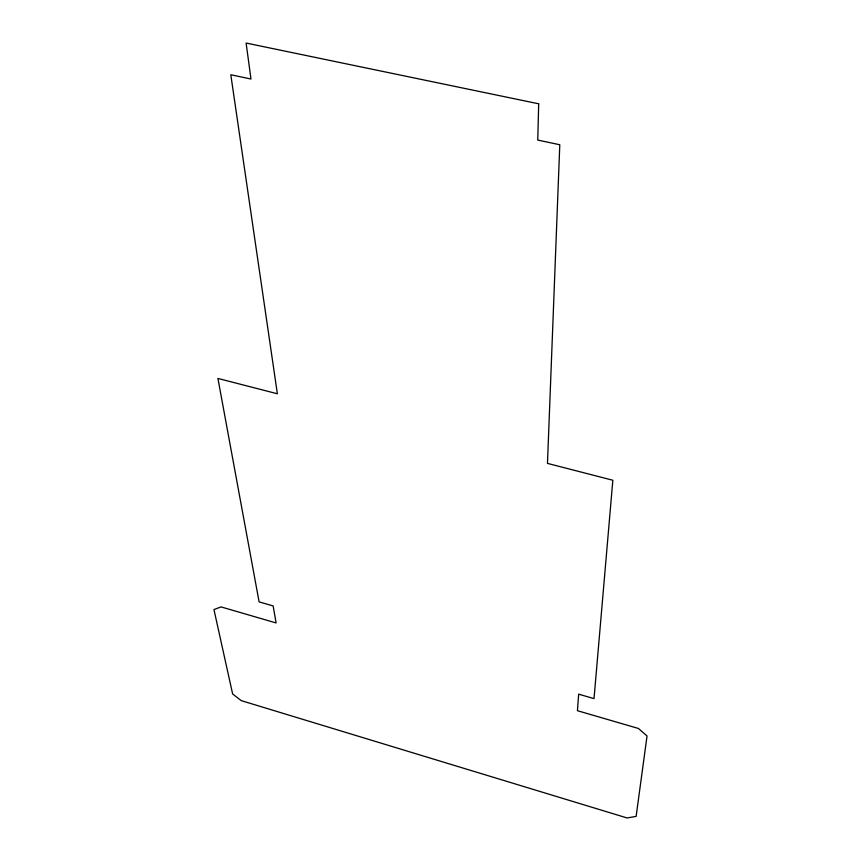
<?xml version="1.0" encoding="UTF-8"?>
<svg xmlns="http://www.w3.org/2000/svg" width="861" height="861" viewBox="0 0 861 861"><rect width="100%" height="100%" fill="white"/><g stroke="black" fill="none" stroke-linecap="round" stroke-linejoin="round"><path stroke-width="1.29" d="M538.695 103.804L537.759 140.063L559.79 144.756L547.467 463.39L612.838 480.244L594.025 698.615L578.646 694.17L577.44 710.702L638.453 728.471L647.042 735.983L636.128 816.4L627.066 817.95L241.198 700.617L232.631 693.955L213.958 609.566L221.029 606.908L276.101 622.944L273.141 605.929L259.107 601.871L217.919 378.442L277.371 393.768L230.802 74.746L250.981 79.04L246.117 43.05L538.695 103.804"/></g></svg>
